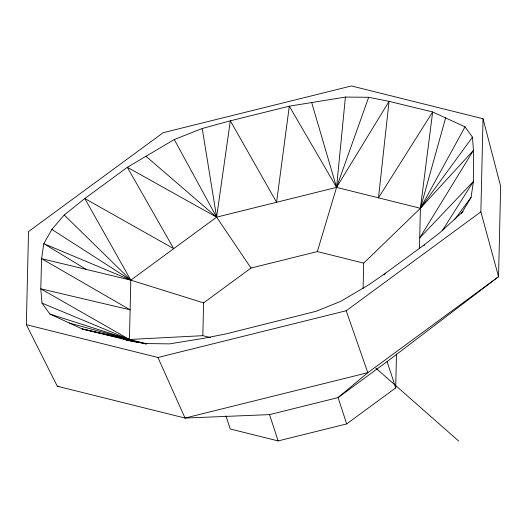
<?xml version="1.0" encoding="UTF-8"?>
<svg xmlns="http://www.w3.org/2000/svg" width="527" height="527" viewBox="0 0 527 527"><rect width="100%" height="100%" fill="white"/><g stroke="black" fill="none" stroke-linecap="round" stroke-linejoin="round"><path stroke-width="0.79" d="M26.35 324.685L28.517 231.57L163.172 132.685L351.443 85.954L483.035 118.746L500.65 186.281L498.549 276.682L387.108 361.594L338.077 397.602L269.534 414.617L185.03 418.063L57.272 386.219L26.35 324.685L157.942 357.484L346.206 310.746L480.868 211.861L483.035 118.746M210.681 337.636L202.829 335.673L203.593 302.873L251.023 268.045L317.34 251.583L363.689 263.131L420.401 208.277L473.437 150.366L472.462 137.158L465.018 126.869L432.66 111.948L389.058 101.375L368.656 97.291L345.402 97.06L289.303 106.19L230.339 120.821L202.23 128.489L174.272 139.543L127.343 167.296L84.807 198.534L64.215 214.99L51.87 229.429L43.787 243.658L41.6 258.671L40.79 288.809L42.008 303.137L49.9 314.066L82.146 328.96L134.438 341.839M363.103 288.552L363.689 263.131M225.925 415.829L230.227 428.985L278.137 440.928L346.68 423.912L395.705 387.912L396.495 354.006M419.466 248.362L420.401 208.277L432.66 111.948L378.478 197.829L389.058 101.375L336.562 187.381L317.34 251.583M345.402 97.06L336.562 187.381L216.61 217.157L130.815 280.16L41.6 258.671L130.123 309.823L40.79 288.809L129.431 339.487L146.835 343.828M461.527 213.442L471.059 197.388L473.45 181.38L473.437 150.366L419.709 237.94L473.45 181.38L442.285 230.754M445.625 117.877L420.401 208.277L336.562 187.381L289.303 106.19L276.583 202.269L230.339 120.821L216.61 217.157L251.023 268.045M368.656 97.291L336.562 187.381L311.674 102.528M465.018 126.869L420.401 208.277L472.462 137.158M454.524 219.7L471.059 197.388M423.675 245.852L424.769 244.627M384.064 274.89L385.724 273.078L425.315 244.014L440.269 232.302L463.049 211.511M385.724 273.078L368.953 284.672L340.646 301.398L315.877 311.345L226.485 333.802L203.244 338.413L169.516 343.874L144.708 343.545L123.285 339.217L136.908 342.254M202.829 335.673L129.431 339.487L82.146 328.96L145.867 343.947M57.272 386.219L58.905 386.383M144.708 343.545L146.302 343.94M69.294 323.058L129.431 339.487L130.815 280.16L84.807 198.534L173.712 248.658L127.343 167.296L216.61 217.157L202.23 128.489M203.593 302.873L130.815 280.16L43.787 243.658L86.211 269.416M49.9 314.066L129.431 339.487L42.008 303.137M51.87 229.429L130.815 280.16L64.215 214.99M145.966 156.262L216.61 217.157L174.272 139.543M375.87 368.149L458.681 441.046M157.942 357.484L185.03 418.063L367.813 372.688L498.549 276.682L480.868 211.861M346.206 310.746L367.813 372.688L338.077 397.602L346.68 423.912M387.108 361.594L395.705 387.912M269.534 414.617L278.137 440.928"/></g></svg>
